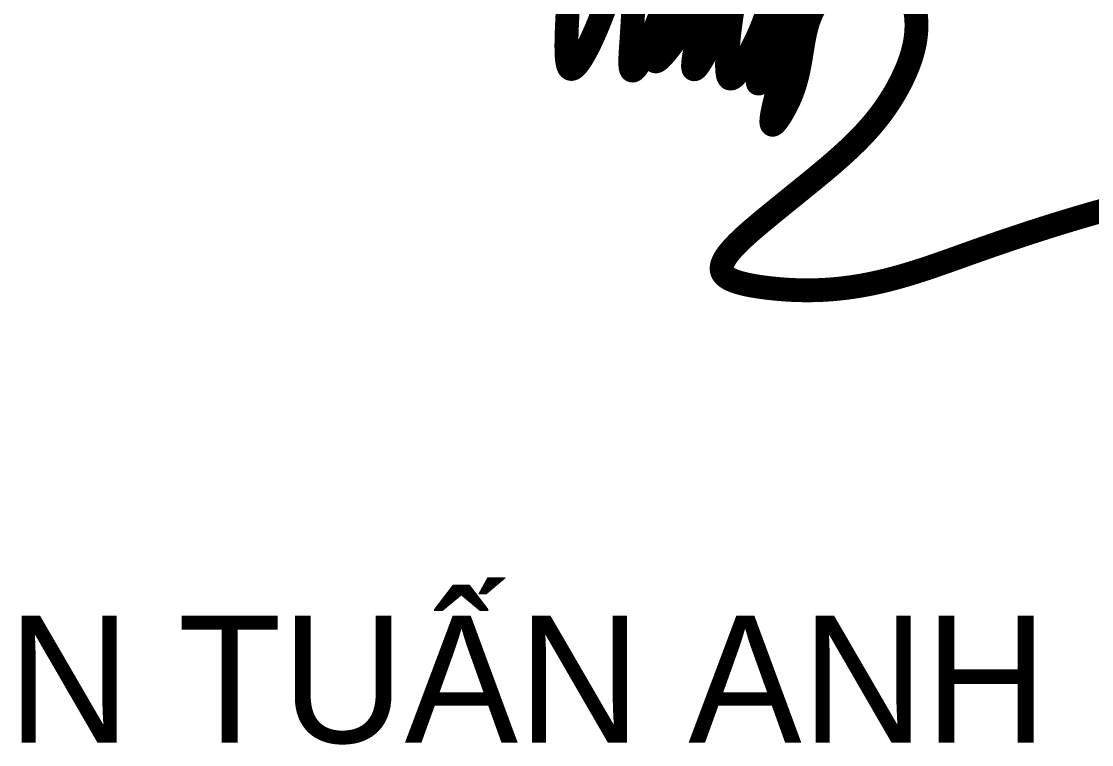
# Model space of a CAD drawing. Header units: millimetres. Extents: x -295047 to 263296, y -724756 to -308748.
# Drawn here: x -210963 to -208113, y -338990 to -337063 of the extents above; entities that cross this region are included whole.
import ezdxf
from ezdxf.enums import TextEntityAlignment as Align

# ---------------------------------------------------------------- set-up
doc = ezdxf.new("R2010")
doc.units = ezdxf.units.MM
doc.header["$MEASUREMENT"] = 0
for name, color, linetype, lineweight in [('LC Dim', 8, 'Continuous', 18), ('LC ISO', 153, 'Continuous', 13), ('LC Net thay', 7, 'Continuous', 25), ('LC Text1', 3, 'Continuous', 20)]:
    doc.layers.add(name, color=color, linetype=linetype, lineweight=lineweight)
doc.styles.add('Khungten', font='VHAVAN.TTF', dxfattribs={"width": 0.9, "height": 5000})
doc.styles.add('Title', font='VHBLACK.TTF', dxfattribs={"width": 0.8})
doc.styles.add('VNAVANTH', font='VHAVANB.TTF', dxfattribs={"width": 0.6})

# ---------------------------------------------------------------- blocks, each defined once
blk = doc.blocks.new('a tuan anh')
at = {"layer": 'LC ISO', "const_width": 30}
for points in [[(68.47640986686747, -104.5273375192337), (68.28063496632967, -108.1565094103571), (68.09197434672387, -111.7236058852868), (67.91134372435044, -115.2264767398447), (67.73965881552431, -118.6629717697797), (67.57783533650218, -122.0309407708701), (67.42678900361352, -125.328233538894), (67.28743553314416, -128.552699869615), (67.16069064137992, -131.7021895588114), (67.10233257386426, -133.2481462240248), (67.0474700446357, -134.7745524022612), (66.99621751822997, -136.2811393180164), (66.94868945919734, -137.7676381957426), (66.90500033205899, -139.2337802599359), (66.8652646013652, -140.6792967350339), (66.82959673163714, -142.1039188455325), (66.79811118741054, -143.507377815884), (66.77092243325023, -144.8894048705843), (66.7481449336774, -146.2497312341002), (66.7298931532132, -147.5880881308694), (66.71628155642247, -148.904206785417), (66.7074246078264, -150.1978184221807), (66.7034367719607, -151.4686542656418), (66.7044325133611, -152.7164455402672), (66.71052629657788, -153.9409234705381), (66.72183258613222, -155.1418192809215), (66.7384658465744, -156.3188641958695), (66.76054054244014, -157.4717894398927), (66.78817113825062, -158.6003262374288), (66.82147209855611, -159.7042058129737), (66.86055788790691, -160.7831593909796), (66.90554297080962, -161.8369181959424), (66.95654181181453, -162.8652134522999), (67.01366887547192, -163.8677763845481), (67.07703862630296, -164.8443382171681), (67.14676552884339, -165.7946301745978), (67.22296404764347, -166.7183834813331), (67.30574864722439, -167.6153293618408), (67.39523379213642, -168.4851990406023), (67.4915339469153, -169.3277237420698), (67.59476357608219, -170.1426346907392), (67.70503714420192, -170.9296631110483), (67.82246911578113, -171.6885402275075), (67.94717395538464, -172.4189972645545), (68.07926612753363, -173.1207654466853), (68.21886009676382, -173.793575998352), (68.3660703276255, -174.4371601440362), (68.52101128463983, -175.0512491082191), (68.68379743234254, -175.6355741153675), (68.85454323529848, -176.1898663899483), (69.0333631579997, -176.7138571564283), (69.2203716650256, -177.2072776392888), (69.41568322089734, -177.6698590629967), (69.6194122901361, -178.1013326520188), (69.83167333730671, -178.5014296308509), (70.05258082693035, -178.8698812239309), (70.28224922354275, -179.2064186557545), (70.52079299167963, -179.5107731507742), (70.76832659589127, -179.7826759334857), (71.0249645007134, -180.0218582283414), (71.29082117066719, -180.2280512598227), (71.56601107030292, -180.4009862524108), (71.85064866414177, -180.5403944305435), (72.14484841673402, -180.6460070187313), (72.44872479262995, -180.7175552414265), (72.76239225635072, -180.7547703230957), (73.08596527235932, -180.757383488366), (73.41951299361244, -180.725222305613), (73.76292936631944, -180.6584868771315), (74.11606599488005, -180.5574673345982), (74.47877448370855, -180.4224538097333), (74.85090643719013, -180.2537364341842), (75.23231345973909, -180.0516053396859), (75.62284715575515, -179.8163506579149), (76.02235912965261, -179.5482625205623), (76.4307009858021, -179.2476310593192), (76.84772432863247, -178.9147464058915), (77.27328076254344, -178.5498986919556), (77.7072218919202, -178.1533780492173), (78.14939932117704, -177.7254746093531), (78.59966465472826, -177.2664785040688), (79.05786949695903, -176.7766798650555), (79.52386545226909, -176.2563688239898), (79.99750412507274, -175.7058355125919), (80.47863711975515, -175.1253700625384), (80.96711604075972, -174.5152626055205), (81.46279249242798, -173.8758032732439), (81.96551807920332, -173.2072821973852), (82.47514440550003, -172.5099895096355), (82.9915230756742, -171.7842153417005), (83.51450569415465, -171.0302498252713), (84.04394386535569, -170.2483830920391), (84.57968919364794, -169.4389052736951), (85.12159328346024, -168.6021065019304), (85.66950773919234, -167.7382769084361), (86.22328416522942, -166.8477066248888), (86.78277416598576, -165.9306857830234), (87.34782934587565, -164.9875045145018), (87.91830130926974, -164.0184529510152), (88.49404166059685, -163.0238212242839), (89.07490200424218, -162.0038994659553), (89.66073394462, -160.9589778077643), (90.25138908613008, -159.8893463813874), (90.84671903317212, -158.7952953185159), (91.44657539016043, -157.6771147508407), (92.0508097614802, -156.5350948100531), (92.6592737515457, -155.3695256278443), (93.27181896474212, -154.1806973359344), (93.88829700548376, -152.9689000659855), (94.50855947817035, -151.7344239496888), (95.13245798721618, -150.4775591187499), (95.75984413700644, -149.1985957048601), (96.3905695319554, -147.8978238397103), (97.02448577646283, -146.5755336549773), (97.66144447491388, -145.2320152823959), (98.30129723173741, -143.8675588536134), (98.9438956513186, -142.4824545003503), (99.58909133805719, -141.0769923542975), (100.236735896382, -139.6514625471318), (101.538778045302, -136.7413604762405), (102.8488349333347, -133.7544693412638), (104.165719395678, -130.6931101957161), (105.4882442675589, -127.5596040931414), (106.8152223841753, -124.3562720870832), (108.1454665807541, -121.0854352310853), (109.4777896925225, -117.7494145786768), (110.8110045547073, -114.350531183416), (112.143924002492, -110.8911060988321), (113.475360871118, -107.3734603784687), (114.8041279957979, -103.7999150758696)], [(151.0603575661517, -101.42503547862), (150.8152948252973, -105.9488754092017), (150.5663386752567, -110.4441604353342), (150.3135169017478, -114.907860714331), (150.0568572905031, -119.3369464035059), (149.7963876272843, -123.7283876601432), (149.5321356978238, -128.0791546415712), (149.2641292878398, -132.386217505089), (148.9923961830791, -136.6465464080102), (148.716964169289, -140.8571115076193), (148.4378611771099, -145.0148825762735), (148.1571926341567, -149.1113104500546), (148.0191125195706, -151.1280490902718), (147.8843716936535, -153.1184327614174), (147.7543475444545, -155.0784328850568), (147.6304174600518, -157.0040208827268), (147.5139588284655, -158.8911681759637), (147.4063490377739, -160.7358461863041), (147.3089654760406, -162.5340263352991), (147.2231855313003, -164.2816800444853), (147.1503865916166, -165.9747787354136), (147.0919460450532, -167.6092938296206), (147.0492412796593, -169.1811967486428), (147.0236496834987, -170.6864589140314), (147.0165486446203, -172.1210517473228), (147.0203625179274, -172.8105882336677), (147.0293155510735, -173.4809466700681), (147.0435799175757, -174.1316234842088), (147.0633277909365, -174.7621151037893), (147.0887313446437, -175.3719179565087), (147.1199627522437, -175.9605284700519), (147.1571941871953, -176.5274430721183), (147.2005978230445, -177.0721581903781), (147.2503458332794, -177.5941702525597), (147.3066103914171, -178.0929756863334), (147.3695636709599, -178.5680709193839), (147.4393778454105, -179.0189523794397), (147.5162250882859, -179.445116494142), (147.6002775730885, -179.8460596912337), (147.6917074733065, -180.221278398385), (147.7906555146183, -180.5703585886222), (147.8970912550867, -180.8933736212202), (148.0109262989426, -181.1905618745659), (148.1320722042583, -181.4621618584933), (148.2604405290476, -181.7084120828804), (148.3959428313683, -181.9295510575903), (148.538490669278, -182.1258172924863), (148.6879956008343, -182.2974492974172), (148.8443691840512, -182.4446855822462), (149.0075229770155, -182.5677646568511), (149.1773685377557, -182.6669250310806), (149.3538174243149, -182.7424052147835), (149.5367811947362, -182.7944437178521), (149.7261714070919, -182.8232790501352), (149.9218996194249, -182.8291497214814), (150.1238773897639, -182.8122942417685), (150.3320162761811, -182.7729511208308), (150.5462278367195, -182.7113588685752), (150.7664236294077, -182.6277559948212), (150.9925152123033, -182.5223810094467), (151.2244141434639, -182.3954724223295), (151.4620319809328, -182.2472687433037), (151.7052802827675, -182.0780084822327), (151.9540706069965, -181.8879301490088), (152.2083145116776, -181.6772722534515), (152.4679235548538, -181.4462733054534), (152.7328092945972, -181.195171814863), (153.002883288922, -180.9242062915437), (153.2780570958857, -180.6336152453587), (153.5582422735606, -180.3236371861713), (153.8433503799752, -179.9945106238301), (154.4279816112103, -179.2797660291835), (155.031243253994, -178.4912895402813), (155.6524277727003, -177.6309892360296), (156.2908276317467, -176.7007731953345), (156.9457352954778, -175.7025494970585), (157.6164432282967, -174.6382262201223), (158.3022438945773, -173.5097114434029), (159.002429758737, -172.3189132457919), (159.7162932851352, -171.0677397061809), (160.4431269381603, -169.7580989034614), (161.1822231822007, -168.3918989165395), (161.9328744816594, -166.9710478242923), (162.6943733008811, -165.4974537056114), (163.466012104298, -163.9730246393883), (164.2470833562547, -162.3996687045146), (165.0368795211689, -160.7792939798965), (165.8346930633998, -159.1138085444109), (166.6398164473649, -157.4051204769494), (167.4515421374235, -155.6551378564036), (168.2691625979496, -153.8657687616651), (169.0919702933752, -152.03892127164), (169.919257688045, -150.1765034652053), (170.7503172463621, -148.2804234212672), (171.5844414327003, -146.3525892186881), (172.4209227114625, -144.3949089363887), (173.2590535470226, -142.409290653246), (174.0981264037691, -140.3976424481662), (174.9374337460904, -138.3618724000116), (175.7762680383603, -136.3038885877031), (176.6139217449818, -134.2255990901322), (178.2828572587896, -130.0157353547111), (179.9385800026066, -125.74754582491), (181.5754296914965, -121.4362951318617), (183.1877460405522, -117.0972479066841), (184.7698687648663, -112.7456687805097), (186.3161375795316, -108.3968223845004), (187.820892199612, -104.065973349745)], [(194.1572951347916, -105.3477302836254), (193.5501462068496, -107.4417931263451), (192.9462556670478, -109.5139769206871), (192.346144993091, -111.5636416806519), (191.7503356626839, -113.5901474202547), (191.1593491535314, -115.5928541535104), (190.5737069433089, -117.5711218944198), (189.9939305097214, -119.5243106570269), (189.4205413304589, -121.4517804553179), (188.8540608832409, -123.3528913033369), (188.2950106457429, -125.2270032150846), (187.7439120956697, -127.0734762045904), (187.2012867107405, -128.8916702858551), (186.6676559686166, -130.6809454729082), (186.1435413470172, -132.4406617797504), (185.6294643236324, -134.1701792203967), (185.1259463761526, -135.8688578088913), (184.6335089822969, -137.5360575592204), (184.1526736197411, -139.1711384854279), (183.6839617662044, -140.7734606014856), (183.227894899348, -142.3423839214665), (182.7849944969057, -143.8772684593423), (182.3557820365677, -145.3774742291571), (181.9407789960242, -146.8423612448969), (181.5405068529653, -148.2712895206059), (181.1554870851105, -149.6636190702993), (180.7862411701208, -151.0187099079776), (180.43329058573, -152.3359220476705), (180.0971568096138, -153.6146155033784), (179.7783613194915, -154.8541502891312), (179.4774255930388, -156.0538864189439), (179.1948711079604, -157.213183906817), (178.931219341961, -158.3314027667948), (178.6869917727163, -159.4079030128632), (178.4627098779456, -160.4420446590666), (178.2588951353391, -161.4331877194054), (178.0760690226016, -162.3806922078948), (177.9147530174232, -163.2839181385498), (177.7754685974942, -164.1422255254001), (177.6587372405193, -164.9549743824464), (177.5650804241886, -165.7215247237182), (177.4950196262216, -166.4412365632161), (177.4490763242939, -167.1134699149698), (177.4277719961101, -167.7375847929798), (177.4316281193751, -168.3129412112903), (177.4611661717645, -168.838899183902), (177.5169076309976, -169.3148187248153), (177.5993739747646, -169.7400598480599), (177.7090866807557, -170.1139825676655), (177.8465672266757, -170.4359468976327), (178.0123370902293, -170.7053128519765), (178.2069177491067, -170.9214404447121), (178.430830680998, -171.0836896898691), (178.6845973636082, -171.1914206014626), (178.9687392746273, -171.2439931934932), (179.2837778917601, -171.2407674799906), (179.6302346927114, -171.1811034749553), (180.0086311551568, -171.064361192417), (180.4194887568301, -170.8899006463907), (180.8631329980562, -170.6573265287589), (181.3389501990314, -170.3674160985829), (181.8460456729517, -170.0212974524184), (182.3835246817034, -169.6200987508491), (182.9504924872017, -169.16494815443), (183.5460543513764, -168.6569738237304), (184.169315536099, -168.0973039193341), (184.8193813032849, -167.4870666017814), (185.4953569148493, -166.8273900316563), (186.1963476326928, -166.119402369528), (186.9214587187162, -165.3642317759659), (187.6697954348492, -164.5630064115394), (188.4404630429635, -163.7168544367887), (189.2325668050034, -162.8269040123268), (190.0452119828551, -161.8942832986941), (190.8775038384047, -160.9201204564597), (191.7285476335965, -159.9055436462077), (192.5974486303166, -158.8516810284927), (193.4833120904805, -157.7596607638843), (194.3852432759741, -156.6306110129517), (195.3023474487272, -155.4656599362643), (196.2337298706407, -154.2659356943914), (197.1784958036151, -153.0325664479024), (198.1357505095657, -151.766680357352), (199.1045992503787, -150.4694055833243), (200.0841472879838, -149.1418702863884), (201.0734998842818, -147.7852026270994), (202.0717623011733, -146.4005307660263), (203.0780398005736, -144.9889828637533), (204.0914376443689, -143.5516870808497), (205.1110610944888, -142.0897715778556), (206.1360154128342, -140.604364515355), (207.1654058612912, -139.0965940539318), (208.1983377017896, -137.5675883541262), (209.2339161962445, -136.0184755765222), (211.3094341945834, -132.8644414301962), (213.3848019515572, -129.6435168994649), (215.4528615624295, -126.3647272689122), (217.506455122435, -123.037097823064), (219.5384247268521, -119.6696538464748), (221.5416124709154, -116.2714206236706), (223.5088604498596, -112.8514234392205), (225.4330107589776, -109.4186875776504), (227.3069054934749, -105.982238323515), (229.1233867486299, -102.5511009613692)], [(239.8433371102292, -103.5056822054612), (238.9624441876658, -107.5431756323087), (238.5278971865482, -109.5335994828347), (238.0975279560953, -111.5046680661326), (237.671520094169, -113.4560263632156), (237.2500571987039, -115.3873193551117), (236.8333228675765, -117.2981920228485), (236.4215006986924, -119.188289347454), (236.0147742899571, -121.0572563099704), (235.6133272392617, -122.9047378913965), (235.2173431445262, -124.7303790727747), (234.8270056036126, -126.5338248351181), (234.4424982144556, -128.3147201594547), (234.0640045749315, -130.0727100268268), (233.6917082829459, -131.8074394182477), (233.3257929364045, -133.5185533147451), (232.9664421331981, -135.2056966973323), (232.6138394712325, -136.8685145470663), (232.2681685484131, -138.5066518449312), (231.9296129626164, -140.1197535719839), (231.5983563117625, -141.7074647092377), (231.2745821937424, -143.2694302377349), (230.9584742064617, -144.8052951384743), (230.6502159478259, -146.3147043924982), (230.3499910157116, -147.7973029808345), (230.0579830080242, -149.2527358845109), (229.7743755226838, -150.6806480845262), (229.499352157567, -152.0806845619518), (229.2330965105793, -153.4524902977573), (228.9757921796408, -154.7957102730288), (228.7276227626135, -156.1099894687504), (228.4887718574319, -157.3949728659645), (228.2594230619725, -158.6503054456844), (228.0397599741409, -159.8756321889523), (227.8299661918281, -161.0705980767816), (227.6302253129543, -162.2348480902001), (227.4407209353958, -163.3680272102356), (227.2616366570728, -164.4697804179159), (227.0931560758763, -165.5397526942834), (226.9354627896973, -166.5775890203222), (226.7887403964414, -167.5829343770893), (226.6531724940287, -168.5554337456124), (226.5289426803211, -169.4947321068903), (226.4162345532386, -170.4004744419653), (226.3152317106724, -171.2723057318799), (226.2261177505425, -172.1098709576472), (226.1490762707253, -172.9128151002806), (226.0842908691266, -173.6807831408078), (226.0319451436371, -174.4134200602712), (225.9922226921772, -175.110370839684), (225.9653071126377, -175.7712804600742), (225.9513820029097, -176.3957939024694), (225.9506309608987, -176.9835561478976), (225.9632375845104, -177.5342121773865), (225.9893854716211, -178.0474069719494), (226.0292582201655, -178.5227855126141), (226.0830394280201, -178.9599927804229), (226.150912693076, -179.3586737563892), (226.2330616132531, -179.7184734215407), (226.3296697864425, -180.0390367569053), (226.4409208105353, -180.3200087434961), (226.5669982834515, -180.5610343623703), (226.7080858030822, -180.7617585945118), (226.8643669673038, -180.9218264209776), (227.036025374051, -181.040882822781), (227.2232446211856, -181.1185727809498), (227.4262083066569, -181.1545412765117), (227.6451000283123, -181.1484332904947), (227.8801033840864, -181.099893803912), (228.1314019718557, -181.0085677978059), (228.3991793895402, -180.8741002531897), (228.6836192350311, -180.6961361510912), (228.9849051062192, -180.4743204725382), (229.3032206010103, -180.2082981985732), (229.6387493172952, -179.8977143101947), (229.991674852994, -179.5422137884452), (230.3621808059979, -179.141441614338), (230.7504507741978, -178.6950427689007), (231.1566518178879, -178.2026921366923), (231.5806223208783, -177.6646589190204), (232.0218983743398, -177.0817589264479), (232.4800048201723, -176.4548283106124), (232.9544665002904, -175.7847032231221), (233.4448082566087, -175.0722198155563), (233.9505549310416, -174.3182142395526), (234.4712313655036, -173.5235226466903), (235.0063624018949, -172.6889811886067), (235.5554728821298, -171.8154260169104), (236.118087648123, -170.903693283195), (236.6937315417745, -169.9546191390837), (237.2819294049987, -168.9690397361701), (237.8822060797102, -167.9477912260918), (238.4940864078235, -166.8917097604135), (239.1170952312532, -165.8016314907873), (239.7507573918992, -164.6783925688069), (240.3945977316762, -163.5228291460662), (241.0481410924986, -162.3357773741882), (241.7109123162663, -161.1180734047957), (242.3824362448941, -159.8705533894827), (243.0622377203108, -158.5940534798574), (243.749841584402, -157.2894098275283), (244.4447726790968, -155.9574585841183), (245.1465558462951, -154.5990359012212), (245.8547159279115, -153.21497793046), (246.568777765875, -151.8061208234285), (247.2882662020565, -150.3733007317496), (248.0127060783852, -148.9173538070172), (248.7416222367901, -147.4391162008687), (249.4745395191712, -145.9394240648835), (250.2109827674285, -144.4191135506844), (251.6925465292588, -141.3199819940783), (253.1825122575392, -138.1484107439173), (254.6770786875859, -134.9110890130687), (256.172444554657, -131.6147060144431), (257.6648085940687, -128.2659509608784), (259.1503695411084, -124.8715130652708), (260.6253261310485, -121.4380815404729), (262.0858770991763, -117.9723455993808), (263.5282211807935, -114.4809944548615), (264.9485571111727, -110.9707173197967), (266.3430836256011, -107.4482034070534), (267.7079994593805, -103.9201419294986)], [(275.8427032013569, -105.0360571091878), (275.3407263671979, -108.0259313646966), (274.8483551185782, -111.0703575882653), (274.3659739988361, -114.173444820306), (273.8939675512374, -117.3393021012016), (273.4327203191351, -120.5720384713495), (272.9826168458094, -123.8757629711763), (272.544041674555, -127.2545846410503), (272.3291973719897, -128.9734409898956), (272.117379348696, -130.7126125213981), (271.9086356725747, -132.4726128656184), (271.7030144115415, -134.2539556526172), (271.5005636335118, -136.0571545124112), (271.301331406401, -137.8827230750903), (271.1053657981101, -139.7311749706714), (270.9127148765547, -141.6030238292296), (270.7234267096646, -143.4987832807965), (270.537549365341, -145.4189669554326), (270.3551309114991, -147.3640884831839), (270.1762194160547, -149.3346614940965), (270.000962828155, -151.330742237973), (269.8304152238125, -153.3482375917665), (269.5095982710918, -157.4222388006165), (269.2260936380626, -161.506095569639), (269.1021864333597, -163.5359103736555), (268.9922308988898, -165.5492177690612), (268.8977682313998, -167.5396939896455), (268.8203396276804, -169.5010152691684), (268.761486284493, -171.4268578414049), (268.7227493985847, -173.3108979401441), (268.7056701667607, -175.1468117991753), (268.7117897857388, -176.9282756522589), (268.7426494523388, -178.648965733184), (268.7997903632786, -180.3025582757255), (268.8386979093775, -181.102216793166), (268.8847537153633, -181.8827295136725), (268.9381504308112, -182.6433059664705), (268.99908070534, -183.3831556808), (269.0677371885249, -184.1014881858573), (269.1443125299702, -184.7975130108825), (269.2289993792656, -185.4704396850866), (269.3219903860299, -186.119477737695), (269.4234781998384, -186.7438366979477), (269.5336554702953, -187.3427260950411), (269.6527148469759, -187.9153554582153), (269.7808489795134, -188.4609343166812), (269.9182505174831, -188.9786721996643), (270.0651121104602, -189.46777863639), (270.221626408078, -189.9274631560838), (270.3879860599118, -190.3569352879713), (270.5643837155658, -190.7554045612487), (270.7510120246152, -191.1220805051707), (270.9480636366934, -191.4561726489483), (271.155731201361, -191.7568905217922), (271.374207368237, -192.0234436529427), (271.6036847868963, -192.2550415716105), (271.844356106958, -192.4508938070212), (272.096342582081, -192.6104379754252), (272.3594792808581, -192.7340259622724), (272.6335295749886, -192.8222387016576), (272.918256836143, -192.8756571276463), (273.2134244360204, -192.8948621743039), (273.5187957462913, -192.8804347756959), (273.8341341386404, -192.8329558659025), (274.1592029847525, -192.7530063789891), (274.4937656563125, -192.6411672490358), (274.8375855250051, -192.4980194100935), (275.1904259625153, -192.324143796257), (275.5520503405132, -192.1201213415916), (275.9222220306983, -191.8865329801483), (276.3007044047408, -191.6239596460218), (276.6872608343401, -191.3329822732776), (277.0816546911665, -191.0141817959666), (277.4836493468902, -190.668139148198), (277.8930081732397, -190.2954352640081), (278.3094945418416, -189.8966510774917), (278.7328718244244, -189.4723675226996), (279.1629033926438, -189.023165533712), (279.5993526181846, -188.5496260446089), (280.0419828727609, -188.0523299894412), (280.4905575280136, -187.5318583023036), (280.9448399556568, -186.988791917247), (281.4045935273607, -186.4237117683369), (281.8695816148102, -185.837198789668), (282.33956758969, -185.2298339153058), (282.8143148236704, -184.6021980793157), (283.7771465557162, -183.2884372587141), (284.756183784426, -181.9005638004746), (285.7495334832347, -180.4432251771359), (286.755302625621, -178.9210688612657), (287.7715981850633, -177.3387423254317), (288.7965271350113, -175.7008930422307), (289.8281964489433, -174.012168484187), (290.864713100309, -172.2772161238972), (291.9041840626014, -170.5006834339147), (292.9447163092555, -168.6872178868216), (293.9844168137643, -166.8414669551712), (295.0213925495773, -164.9680781115312), (297.0795976090012, -161.156976578568), (299.1041872752539, -157.2910930684739), (301.0800173360622, -153.4076073617907), (302.0449149480846, -151.4708823661495), (302.991943579138, -149.5436992390605), (303.9192102027155, -147.6307054531062), (304.8248224206327, -145.7365470119548), (305.7074031695083, -143.8646653153264), (306.5670224546193, -142.0151192143385), (307.404002391937, -140.1873782469338), (308.2186650974763, -138.3809119510406), (309.0113326872088, -136.5951898646017), (309.7823272771202, -134.8296815255599), (310.5319709831965, -133.0838564718433), (311.2605859214236, -131.3571842413949), (311.968494207802, -129.6491343721427), (312.656017958303, -127.9591764020151), (313.3234792889416, -126.2867798689695), (313.9712003156747, -124.6314143109194), (314.5995031545026, -122.9925492658222), (315.2087099213968, -121.3696542715916), (315.7991427323723, -119.7621988661849), (316.3711237034004, -118.1696525875159), (316.9249749504816, -116.5914849735418), (317.4610185895872, -115.0271655621764), (317.9795767366886, -113.4761638913915), (318.4809715078154, -111.9379494990862), (318.9655250189244, -110.4119919232035), (319.433559386016, -108.8977607017005), (320.3213591520907, -105.9023554735177)], [(328.2838499561767, -105.3931644736294), (327.8332722316845, -107.1468729695189), (327.3747961804474, -108.925922106253), (326.9083265070076, -110.7312247489317), (326.4337679159362, -112.5636937626259), (325.9510561330098, -114.4241282710136), (325.4605793683586, -116.3116683326662), (324.9630682744755, -118.2241984177672), (324.4592619795148, -120.159571919794), (323.9498996116745, -122.1156422322092), (322.9174631700298, -126.0812868619541), (321.8716719749646, -130.1039594546455), (320.8184390518873, -134.1664871578832), (318.7133001233742, -142.3424164865137), (317.6732201687701, -146.4214724071498), (316.6493505878316, -150.4716920288338), (315.6476044059818, -154.4759024991654), (314.6738946486148, -158.4169309657882), (314.1994012495707, -160.3583854313474), (313.7341343411827, -162.2776045763312), (313.2788330516196, -164.1724417941878), (312.8342365090793, -166.0407504783943), (312.4010838417162, -167.88038402237), (311.9801141777134, -169.6891958196065), (311.5720666452689, -171.4650392635231), (311.177680372537, -173.2057677475823), (310.7976944877009, -174.9092346652469), (310.4328481189441, -176.5732934099651), (310.0838803944353, -178.1957973751851), (309.7515304423578, -179.7745999543549), (309.4365373908804, -181.307554540952), (309.1396403681865, -182.7925145283807), (308.8615785024595, -184.2273333101475), (308.603090921868, -185.609864279686), (308.3649167545955, -186.9379608304298), (308.1477951288107, -188.2094763558416), (307.9524651726824, -189.4222642493987), (307.7796660144231, -190.5741779045202), (307.6301367821725, -191.6630707146833), (307.5046166041284, -192.6867960733071), (307.4038446084596, -193.6432073738833), (307.3285599233495, -194.5301580098603), (307.2795016769669, -195.345501374657), (307.2650384458684, -195.7256495158363), (307.2574089975096, -196.0870908617653), (307.2567057229171, -196.4295570866379), (307.2630210131319, -196.7527798646188), (307.2764472591516, -197.0564908699016), (307.2970768520172, -197.3404217766656), (307.3250021827407, -197.60430425909), (307.3603156423487, -197.8478699913685), (307.4031096218532, -198.0708506476658), (307.4534765122808, -198.2729779021756), (307.5115087046725, -198.4539834290626), (307.5772985900403, -198.6135989025352), (307.6509385593818, -198.7515559967578), (307.7325210037525, -198.8675863859098), (307.8221383141499, -198.9614217441849), (307.9198828816152, -199.0327937457478), (308.0258470066328, -199.0814343194506), (308.1400760848628, -199.1072073399264), (308.2624920558737, -199.1103239703225), (308.3929967881413, -199.0910518348392), (308.5314921501558, -199.0496585576038), (308.677880010393, -198.9864117628313), (308.8320622373431, -198.9015790746635), (308.9939406994672, -198.7954281172861), (309.1634172652848, -198.6682265148847), (309.3403938032716, -198.520241891616), (309.5247721818887, -198.351741871651), (309.7164542696264, -198.1629940791754), (309.9153419349896, -197.9542661383603), (310.1213370464393, -197.7258256733767), (310.3343414724513, -197.4779403083958), (310.5542570815451, -197.2108776675886), (310.7809857421671, -196.9249053751118), (311.0144293228223, -196.6202910551801), (311.5010687181202, -195.9562068295782), (312.013390215332, -195.2207659841224), (312.5506087623071, -194.4161095122254), (313.1119393069239, -193.5443784072704), (313.6965967970318, -192.6077136626409), (314.3037961804948, -191.6082562717056), (314.9327524051914, -190.5481472278771), (315.5826804189855, -189.4295275245095), (316.2527951697411, -188.2545381550153), (316.9423116053222, -187.0253201127634), (317.6504446735926, -185.7440143911517), (318.3764093224308, -184.412761983549), (319.1194204996864, -183.0337038833532), (319.8786931532231, -181.608981083933), (320.6534422309196, -180.1407345787011), (321.4428826806397, -178.6311053610116), (322.2462294502475, -177.082234424277), (323.0626974876068, -175.4962627618515), (323.8915017405816, -173.8753313671477), (324.7318571570504, -172.2215812335344), (325.5829786848626, -170.5371533544094), (326.4440812718822, -168.8241887231561), (327.3143798660021, -167.0848283331434), (328.1930894150573, -165.3212131777691), (329.0794248669263, -163.5354842504166), (329.9726011694729, -161.7297825444693), (331.7763361180696, -158.0670247703383), (333.5980138437735, -154.3500678024429), (335.4313539295108, -150.5960395878792), (337.270075958193, -146.8220680737286), (340.9385441761406, -139.2828069349198), (342.7557295312581, -135.5517732044391), (344.5531751610397, -131.8693079626828), (345.4425329485821, -130.0516410085402), (346.3246006483969, -128.2525391567324), (347.1985932083335, -126.4741434006428), (348.0637255762704, -124.7185947336548), (348.9192127000715, -122.9880341491662), (349.7642695275863, -121.2846026405459), (350.5981119278731, -119.6104371318943), (351.4201801756135, -117.966683235034), (352.2304303400742, -116.3522080385737), (353.028890685353, -114.7655597103876), (353.8155894755037, -113.2052864183497), (354.590554974624, -111.6699363303196), (355.353815446826, -110.1580576141714), (356.1053991561639, -108.6681984377792), (356.8453343667206, -107.1989069690317), (357.5736493426084, -105.7487313757738)], [(365.428508646728, -104.2318494016072), (364.4054552163434, -107.0911875504389), (363.3691942609003, -110.0001421313355), (362.3195449120685, -112.9614570748527), (361.256326301489, -115.9778763115464), (360.1793575608463, -119.0521437719581), (359.0884578217956, -122.1870033866871), (357.9834462159924, -125.3851990862458), (356.8641418751213, -128.6494748012337), (355.7303639308229, -131.982574462163), (354.5819315147819, -135.3872419996333), (353.418663758639, -138.8662213441712), (352.8314101066935, -140.6344354223838), (352.2403797940933, -142.4222564263328), (351.645550212299, -144.2300273473375), (351.0468987527711, -146.0580911767029), (350.4444028069556, -147.906790905763), (349.8380397663423, -149.7764695258229), (349.2277870223625, -151.6674700282165), (348.6136219664768, -153.5801354042487), (347.9955219901603, -155.5148086452537), (347.3734644848591, -157.4718327425362), (346.7474268420192, -159.4515506874304), (346.1173864531156, -161.4543054712558), (345.483320709609, -163.4804400853172), (344.8452070029452, -165.5302975209488), (344.2030227245705, -167.6042207694554), (343.5567452659743, -169.7025528221711), (342.9063520186028, -171.8256366704154), (342.2518203739019, -173.9738153054932), (341.5931277233321, -176.1474317187385), (340.9302514583687, -178.3468289014709), (340.2633593484497, -180.5717979047913), (339.5935073303699, -182.8195548224321), (338.2501825518266, -187.3692954420985), (336.9107952366758, -191.9677764096123), (335.5858635287441, -196.586723287357), (334.2859055719309, -201.1978616377019), (333.0214395100629, -205.772917023045), (332.4058028596919, -208.0380778420949), (331.8029834869958, -210.2836150057701), (331.2142961599748, -212.5059942093794), (330.6410556466144, -214.7016811482317), (330.0845767148567, -216.8671415176068), (329.5461741327308, -218.9988410128135), (329.0271626681933, -221.0932453291607), (328.5288570892299, -223.1468201619136), (328.052572163826, -225.1560312063957), (327.5996226599527, -227.1173441579012), (327.1713233456103, -229.0272247117246), (326.7689889887697, -230.8821385631454), (326.3939343574166, -232.6785514074872), (326.0474742195365, -234.4129289400444), (325.7309233431006, -236.0817368560965), (325.4455964960798, -237.6814408509526), (325.3150529486156, -238.4542744077189), (325.1928084465035, -239.208506619907), (325.079027335727, -239.9436956994614), (324.973873962299, -240.6593998582684), (324.8775126722176, -241.3551773082581), (324.790107811481, -242.0305862613313), (324.7118237260875, -242.6851849294035), (324.6428247620206, -243.3185315243754), (324.5832752652932, -243.9301842581772), (324.5333395819034, -244.5197013427096), (324.4931820578349, -245.0866409899027), (324.462967039115, -245.6305614116427), (324.4428588717128, -246.1510208198451), (324.4330219016119, -246.6475774264545), (324.4336204748543, -247.1197894433426), (324.4448189374234, -247.5672150824394), (324.4667816353031, -247.9894125556602), (324.4996729144914, -248.3859400749207), (324.5436571209866, -248.7563558521069), (324.5988986008015, -249.1002180991636), (324.6655616999196, -249.4170850279916), (324.7438107643538, -249.7065148504917), (324.8338101400877, -249.9680657785793), (324.9357241731195, -250.2012960241846), (325.049717209462, -250.4057637992082), (325.1759535950841, -250.5810273155512), (325.3145976760134, -250.7266447851434), (325.4658137982333, -250.8421744198859), (325.6297663077421, -250.9271744316939), (325.806619550538, -250.9812030324829), (325.9965378726192, -251.0038184341684), (326.1996856199839, -250.9945788486366), (326.4162271386303, -250.9530424878321), (326.6463267745567, -250.8787675636559), (326.8901488737611, -250.7713122880232), (327.1478577822418, -250.630234872835), (327.419617845997, -250.4550935300067), (327.7055812630133, -250.2454697542125), (328.005573608054, -250.0015710439184), (328.3190652235935, -249.7242857331148), (328.6455085696798, -249.4145364291908), (328.9843561063462, -249.0732457395352), (329.3350602936553, -248.7013362714933), (329.6970735916257, -248.2997306324833), (330.0698484603199, -247.8693514298357), (330.4528373597714, -247.4111212709686), (330.8454927500279, -246.9259627632273), (331.2472670911229, -246.4147985140153), (331.6576128431043, -245.8785511306924), (332.0759824660199, -245.3181432206329), (332.5018284199032, -244.7344973912259), (332.9346031648165, -244.1285362498456), (333.3737591607787, -243.5011824038666), (333.8187488678523, -242.853358460663), (334.7240392554668, -241.4999907120946), (335.6460940080142, -240.0758138631645), (336.5805328058341, -238.5882087728824), (337.5229753292806, -237.0445563002431), (338.4690412586788, -235.4522373043001), (339.4143502743827, -233.8186326440482), (340.3545220567321, -232.1511231784825), (341.285176286081, -230.4570897666417), (342.2019326427544, -228.7439132675354), (343.1004108071211, -227.0189745401876), (343.9762304595206, -225.2896544435935), (344.8251662265538, -223.5631072309043), (345.6456286452303, -221.8426321882289), (346.4382330821245, -220.1283040818525), (347.2036627711495, -218.4200984233757), (347.942600946204, -216.7179907244717), (348.6557308412157, -215.0219564967556), (349.3437356900686, -213.3319712518569), (350.0072987266758, -211.6480105014343), (350.6471031849505, -209.9700497571175), (351.2638322987914, -208.2980645305506), (351.8581693021115, -206.6320303333632), (352.4307974288095, -204.9719226771849), (352.982399912813, -203.3177170736599), (353.5136599879916, -201.6693890344322), (354.0252608882874, -200.0269140711316), (354.5178858475847, -198.3902676954021), (355.4489408788504, -195.1343627531896), (356.3122909530211, -191.9014783009188), (357.113401941373, -188.6914184316411), (357.8577397151385, -185.503987238495), (358.5507701455936, -182.3389888145612), (359.1979591039708, -179.196227252949), (359.8047724615462, -176.0755066467391), (360.3766760895669, -172.97663108907), (360.9191358592652, -169.8994046729931), (361.4376176419028, -166.8436314916471), (361.9375873087556, -163.809115638127), (362.4245107310562, -160.7956612055132), (362.9038537800516, -157.8030722869007), (363.3810823270178, -154.8311529754137), (363.8616622432019, -151.8797073641472), (364.3510593998362, -148.9485395461816), (364.854739668197, -146.037453614641), (365.3781689195312, -143.1462536626059), (365.9268130250857, -140.2747437831858), (366.5061378561222, -137.4227280694759), (367.1216092839022, -134.5900106145709), (367.7786931796436, -131.7763955115806), (368.4828554146516, -128.9816868536), (369.2395618601295, -126.2056887337385), (370.054278387368, -123.4482052450767), (370.9324708675995, -120.7090404807386), (371.8796051720856, -117.9879985337902), (372.3807335931924, -116.6342123959475), (372.9011471720733, -115.2848834973702), (373.4415291426412, -113.9399873496732), (374.0025627388241, -112.5994994645444), (374.5849311944912, -111.2633953535696), (375.189317743585, -109.9316505284223), (375.8164056199894, -108.6042405007174), (376.4668780576176, -107.2811407821137), (377.1414182903682, -105.9623268842406), (377.8407023334585, -104.6477829122741)], [(504.9716114959883, -105.5412333443528), (505.2811512638873, -107.1898874212638), (505.5624505505548, -108.8462400434073), (505.8158478502301, -110.5088725426031), (506.0416816571669, -112.1763662506855), (506.2402904656046, -113.8473024994601), (506.4120127697825, -115.5202626207465), (506.5571870639251, -117.1938279463648), (506.6761518422863, -118.8665798081347), (506.76924559912, -120.5370995378616), (506.8368068294949, -122.2039684813353), (506.8791896553303, -123.8660207168432), (506.8968037175218, -125.5229882332496), (506.8900709811423, -127.1748023387627), (506.8594134112791, -128.8213943415321), (506.8052529730048, -130.4626955497952), (506.7280116314068, -132.0986372716725), (506.6281113515433, -133.7291508154012), (506.5059740985307, -135.3541674891603), (506.3620218374126, -136.9736186010996), (506.1966765332909, -138.5874354594562), (506.0103601512528, -140.1955493723799), (505.8034946563566, -141.7978916480643), (505.5765020136896, -143.3943935946882), (505.3298041883245, -144.9849865204596), (505.0638231453486, -146.5696017335431), (504.7789808498637, -148.1481705421465), (504.1544003615854, -151.2868941785855), (503.4594384441298, -154.4006078952807), (502.6974708181515, -157.4887621577218), (501.8718732042762, -160.5508074313839), (500.9860213231586, -163.5861941817566), (500.0432908954099, -166.5943728743296), (499.0470576416992, -169.5747939745779), (498.0006972826377, -172.5269079479913), (496.9075855388655, -175.4501652600593), (495.7710981310229, -178.3440163762716), (494.5946107797499, -181.2079117621179), (493.3814992056869, -184.0413018830586), (492.1351391294738, -186.8436372046126), (490.858906271751, -189.6143681922404), (489.5561763531296, -192.3529453114461), (488.2303250942787, -195.0588190277049), (486.8845738750824, -197.7315010766761), (485.5201776164904, -200.3712838385545), (484.1370356674888, -202.9789978283079), (482.7350205389666, -205.5554842150596), (481.3140047418419, -208.1015841679618), (479.8738607869891, -210.6181388561381), (478.4144611853262, -213.1059894487116), (476.9356784477277, -215.5659771148348), (475.437385085097, -217.9989430236456), (473.9194536083378, -220.4057283442671), (472.3817565283243, -222.7871742458374), (470.8241663559747, -225.1441218975087), (469.246555602178, -227.47741246839), (467.648796777823, -229.7878871276334), (466.0307623938279, -232.076387044377), (464.3923249610525, -234.3437533877441), (462.7333569904295, -236.5908273268578), (461.0537309928332, -238.8184500308853), (459.3533194791526, -241.0274626689497), (457.6319949603057, -243.2187064101745), (455.8896299471817, -245.3930224236974), (454.1260969506693, -247.5512518786709), (452.3412684816722, -249.6942359442182), (450.5350170510792, -251.8228157894773), (448.7072151697939, -253.937832583586), (446.8577353486908, -256.0401274956675), (444.9864500987023, -258.1305416948599), (443.0932319306885, -260.2099163503153), (441.1779533555818, -262.2790926311427), (439.2404868842423, -264.3389117064944), (437.2807050275878, -266.3902147455083), (435.2984802965075, -268.4338429173222), (433.2936852019047, -270.4706373910594), (431.266192254654, -272.5014393358433), (429.2158739656734, -274.5270899208408), (427.1426028458518, -276.5484303151607), (425.0462514060928, -278.5663016879698), (422.9266921572707, -280.5815452083625), (420.7837976103037, -282.5950020455057), (418.6174402760807, -284.6075133685081), (416.4274926654907, -286.6199203465367), (414.2138272894372, -288.6330641486857), (411.9763166588091, -290.6477859441366), (409.71483328451, -292.6649269019981), (407.4292496774287, -294.6853281914082), (405.119438348469, -296.7098309815046), (402.7852718085342, -298.7392764414253), (400.4266225684987, -300.7745057402935), (398.0433631392661, -302.8163600472617), (395.63536603174, -304.8656805314531), (393.2025037568092, -306.9233083620202), (390.7446488253772, -308.9900847080571), (388.2616737483186, -311.0668507387454), (385.7534510365658, -313.1544476231938), (383.2198532009788, -315.2537165305548), (380.6607527524757, -317.3654986299516), (378.0760222019599, -319.4906350905076), (375.4655340602912, -321.6299670813896), (372.8291608384025, -323.7843357717065), (370.1667750471679, -325.9545823306107), (367.4782491975056, -328.1415479272255), (364.7634558002756, -330.3460737306887), (362.0222673664102, -332.5690009101236), (359.2545564067696, -334.8111706346972), (356.4601954322861, -337.0734240735183), (353.6390569538344, -339.3566023957392), (350.7910134823178, -341.6615467704833), (347.9159375286254, -343.9890983668884), (345.0137016036606, -346.3400983540923), (342.084178218327, -348.7153879012185), (339.127239883499, -351.1158081774192), (336.1427591100801, -353.5422003518179), (333.1306084089738, -355.9954055935523), (330.0906602910691, -358.4762650717748), (327.0227872672549, -360.9856199555798), (323.9268618484493, -363.5243114141485), (320.8027565455413, -366.09318061659), (317.6503438694199, -368.6930687320419), (314.4695800276822, -371.3247817176016), (311.2654507802799, -373.987009546574), (308.0507421531656, -376.6751605411991), (304.8389116844482, -379.3843605116999), (301.6434169122076, -382.1097352682846), (298.4777153745381, -384.8464106212195), (295.3552646095341, -387.5895123807422), (292.2895221552899, -390.3341663570609), (289.2939455498854, -393.075498360442), (287.8266749211616, -394.4433954379638), (286.3819923314441, -395.8086342010938), (284.9615799729654, -397.1706053760863), (283.5671200380166, -398.5286996892537), (282.2002947188448, -399.8823078668502), (280.8627862077265, -401.230820635159), (279.5562766969088, -402.5736287204782), (278.2824483786535, -403.9101228490617), (277.0429834452225, -405.2396937471931), (275.8395640889066, -406.5617321411701), (274.6738725019095, -407.8756287572614), (273.5475908765511, -409.180774321736), (272.4624014050496, -410.4765595608915), (271.4199862796959, -411.7623752009822), (270.4220276927372, -413.0376119683206), (269.4702078364353, -414.3016605891607), (268.566208903052, -415.5539117897861), (267.7117130848637, -416.7937562964944), (266.9084025741031, -418.0205848355399), (266.157959563061, -419.233788133206), (265.4620662439847, -420.4327569157904), (264.8224048091361, -421.6168819095474), (264.2406574507768, -422.7855538407748), (263.7185063611687, -423.938163435756), (263.2576337325736, -425.0741014207597), (262.8597217572533, -426.1927585220546), (262.5264526274696, -427.2935254659387), (262.2595085354842, -428.3757929786807), (262.060571673559, -429.4389517865638), (261.9313242339704, -430.4823926158715), (261.8734484089509, -431.5055061928724), (261.8886263907771, -432.5076832438644), (261.9785403717106, -433.4883144951018), (262.0520490469207, -433.9703600477806), (262.1448725440132, -434.4467906728823), (262.2572211369989, -434.9175302111835), (262.3893050999322, -435.3825025034748), (262.5413347068534, -435.8416313905327), (262.7135202317731, -436.2948407131626), (262.906071948717, -436.7420543121261), (263.1192001317395, -437.1831960282288), (263.3531150548661, -437.618189702247), (263.6080144770822, -438.0469622936507), (263.8838364423718, -438.4695054821495), (264.1802740088024, -438.8858719971322), (264.4970106683177, -439.2961169518094), (264.8337299128616, -439.7002954594645), (265.190115234378, -440.0984626333229), (265.5658501248108, -440.4906735866389), (266.3741025802883, -441.2574472845881), (267.2559552148741, -442.0010574592598), (268.2088759641483, -442.7219450166158), (269.2303327637201, -443.4205508625746), (270.317793549184, -444.0973159031128), (271.4687262561347, -444.7526810441777), (272.6805988201813, -445.387087191717), (273.9508791768894, -446.0009752516635), (275.2770352618827, -446.5947861299792), (276.6565350107267, -447.1689607326116), (278.086846359045, -447.7239399655082), (279.5654372424324, -448.260164734631), (281.0897755964688, -448.7780759459129), (282.657329356749, -449.2781145052868), (284.2655664588965, -449.7607213187439), (285.9119548384624, -450.2263372922025), (287.5939624310704, -450.6754033316101), (289.3090571723296, -451.1083603429288), (291.0547069977911, -451.5256492321059), (292.828379843093, -451.927710905089), (294.6275436438154, -452.3149862678256), (296.4496663355385, -452.687916226263), (298.2922158539004, -453.0469416863634), (300.1526601344376, -453.3925035540451), (302.0284671127883, -453.7250427352847), (305.8160409052798, -454.3528166621982), (309.6346807161171, -454.9337907146983), (313.4641300300718, -455.4714921403793), (317.2841330417432, -455.9694480808976), (321.0785211215552, -456.4305759000272), (324.8448279140866, -456.8557486782956), (328.5834552637243, -457.2454115809815), (332.2948050147825, -457.6000097733631), (335.9792790116335, -457.9199884207046), (339.6372790986206, -458.2057926882844), (343.2692071200872, -458.4578677413811), (346.8754649203911, -458.676658745273), (350.4564543439046, -458.8626108652097), (354.012577234942, -459.0161692664988), (357.5442354378756, -459.1377791143896), (361.0518307970488, -459.2278855741606), (364.5357651568193, -459.2869338110759), (367.9964403615304, -459.3153689904284), (371.4342582555255, -459.3136362774821), (374.8496206831769, -459.2821808375302), (378.2429294888279, -459.2214478358073), (381.6145865168073, -459.1318824376212), (384.964993611502, -459.0139298082213), (388.2945526172407, -458.868035112886), (391.6036653783813, -458.6946435169084), (394.8927337392524, -458.4942001855525), (398.1621595442411, -458.2671502840822), (401.4123446376907, -458.013938977776), (404.6436908639298, -457.7350114319124), (407.8566000673163, -457.4308128117555), (411.0514740922081, -457.1017882825836), (414.2287147829629, -456.7483830096753), (417.3887239839241, -456.3710421583091), (420.531903539435, -455.9702108937345), (423.6586552938388, -455.5463343812589), (426.7693810915225, -455.0998577861174), (429.8644827768148, -454.6312262736319), (432.9443621940445, -454.1408850090229), (436.0094211875985, -453.6292791575979), (439.0600616018201, -453.0968538846209), (442.0966852810525, -452.5440543553705), (445.1196940696391, -451.971325735125), (448.1294898119231, -451.3791131891339), (451.1264743522916, -450.7678618826903), (454.1110495350731, -450.1380169810727), (457.0836172046256, -449.4900236495305), (460.0445792052778, -448.8243270533712), (462.9943373814167, -448.1413723578444), (465.9332935773564, -447.4416047282284), (471.7804074061132, -445.9934113278287), (477.5891354463383, -444.4833081743564), (483.3626924528508, -442.9148565900105), (489.1042931804695, -441.2916178969754), (494.8171523839846, -439.6171534174355), (500.5044848182006, -437.8950244735897), (506.1695052379364, -436.1287923876225), (511.8154283979966, -434.3220184817183), (517.4454690531711, -432.4782640780759), (523.062841958279, -430.6010904988798), (528.6707618681248, -428.6940590663144), (534.272443537513, -426.7607311025786), (545.4699511741637, -422.8294308703335), (556.6810829066526, -418.8356803796632), (567.9315567734593, -414.8079702080722), (579.2469635158195, -410.7746814631828), (584.9348831993702, -408.762981981723), (590.6430704369559, -406.7557475351787), (596.3712153052038, -404.7535083801922), (602.1190078807995, -402.7567947733478), (607.8861382404284, -400.7661369712732), (613.6722964607325, -398.7820652305818), (619.4771726183972, -396.8051098078868), (625.3004567900789, -394.8358009598014), (631.1418390524632, -392.874668942939), (637.0010094822064, -390.9222440139129), (648.7714751504536, -387.0456364458369), (654.682150542285, -385.1225143200136), (660.609374408159, -383.2102203084942), (666.5528368247324, -381.3092846678774), (672.5122278686758, -379.420237654791), (678.4872376166604, -377.5436095258337), (684.4775561453571, -375.6799305376335), (690.4828735314368, -373.8297309468035), (696.5028798515559, -371.9935410099424), (702.5372651823855, -370.1718909836782), (708.5857196005963, -368.3653111246385), (714.6479331828596, -366.5743316894223), (720.723596005846, -364.799482934628), (726.8123981462122, -363.0412951168837), (732.9140296806436, -361.3002984928316), (739.0281806857965, -359.5770233190415), (745.1545412383421, -357.8719998521556)]]:
    blk.add_lwpolyline(points, dxfattribs=at)
blk = doc.blocks.new('lcdi KC')
at = {"layer": 'LC Dim'}
blk.add_blockref('a tuan anh', (39117.41681764454, 1602.815125528839), dxfattribs=at)
at = {"color": 7, "style": 'VNAVANTH'}
blk.add_text('ks. nguyÔn tuÊn anh', height=159.9999958502171, dxfattribs=at).set_placement((38552.65455916524, 574.0637606674427), align=Align.CENTER)
at = {"color": 7, "style": 'Khungten', "width": 0.8}
for tag, p in [('REVISION', (39498.75262445212, -10746.30395446718)), ('NGAYHT', (39546.07413610817, -11609.37091637403))]:
    blk.add_attdef(tag, text='', height=199.998925739526, dxfattribs=at).set_placement(p, align=Align.CENTER)
at = {"layer": 'LC Text1', "style": 'Title', "width": 1.485915225563207}
for tag, p, p2 in [('TENBANVE1', (36912.6576448679, -8885.760238945484), (40339.14494544267, -8885.760238945484)), ('TENBANVE2', (36912.6576448679, -9562.4655643329), (40339.14494544267, -9562.4655643329))]:
    blk.add_attdef(tag, text='', height=249.9999935159642, dxfattribs=at).set_placement(p, p2, align=Align.FIT)
at = {"layer": 'LC Text1', "style": 'Title', "width": 0.7}
blk.add_attdef('SOBANVE', text='', height=249.9999935159642, dxfattribs=at).set_placement((39561.98223525287, -13896.18071823567), align=Align.CENTER)

msp = doc.modelspace()

# ---------------------------------------------------------------- block references
at = {"layer": 'LC Net thay', "xscale": 2.118034286391425, "yscale": 2.118034286391425, "zscale": 2.118034286391425}
msp.add_blockref('lcdi KC', (-292505.1150468506, -340201.2144323), dxfattribs=at)

doc.saveas('drawing.dxf')
